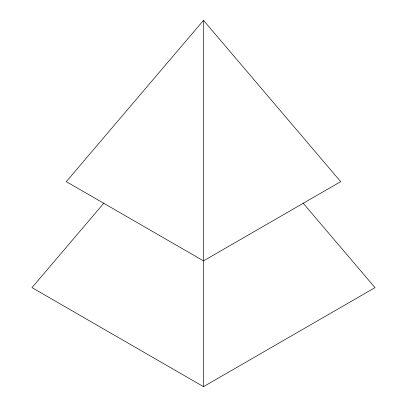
<?xml version="1.0" encoding="UTF-8"?>
<svg xmlns="http://www.w3.org/2000/svg" width="407" height="407" viewBox="0 0 407 407"><rect width="100%" height="100%" fill="white"/><g stroke="black" fill="none" stroke-linecap="round" stroke-linejoin="round"><path stroke-width="0.61" d="M203.5 20.35L66.295 181.649L203.5 260.867L340.705 181.649L203.5 20.35L203.5 386.65L31.99 287.632L103.968 203.017M203.5 386.65L375.01 287.632L303.032 203.017"/></g></svg>
